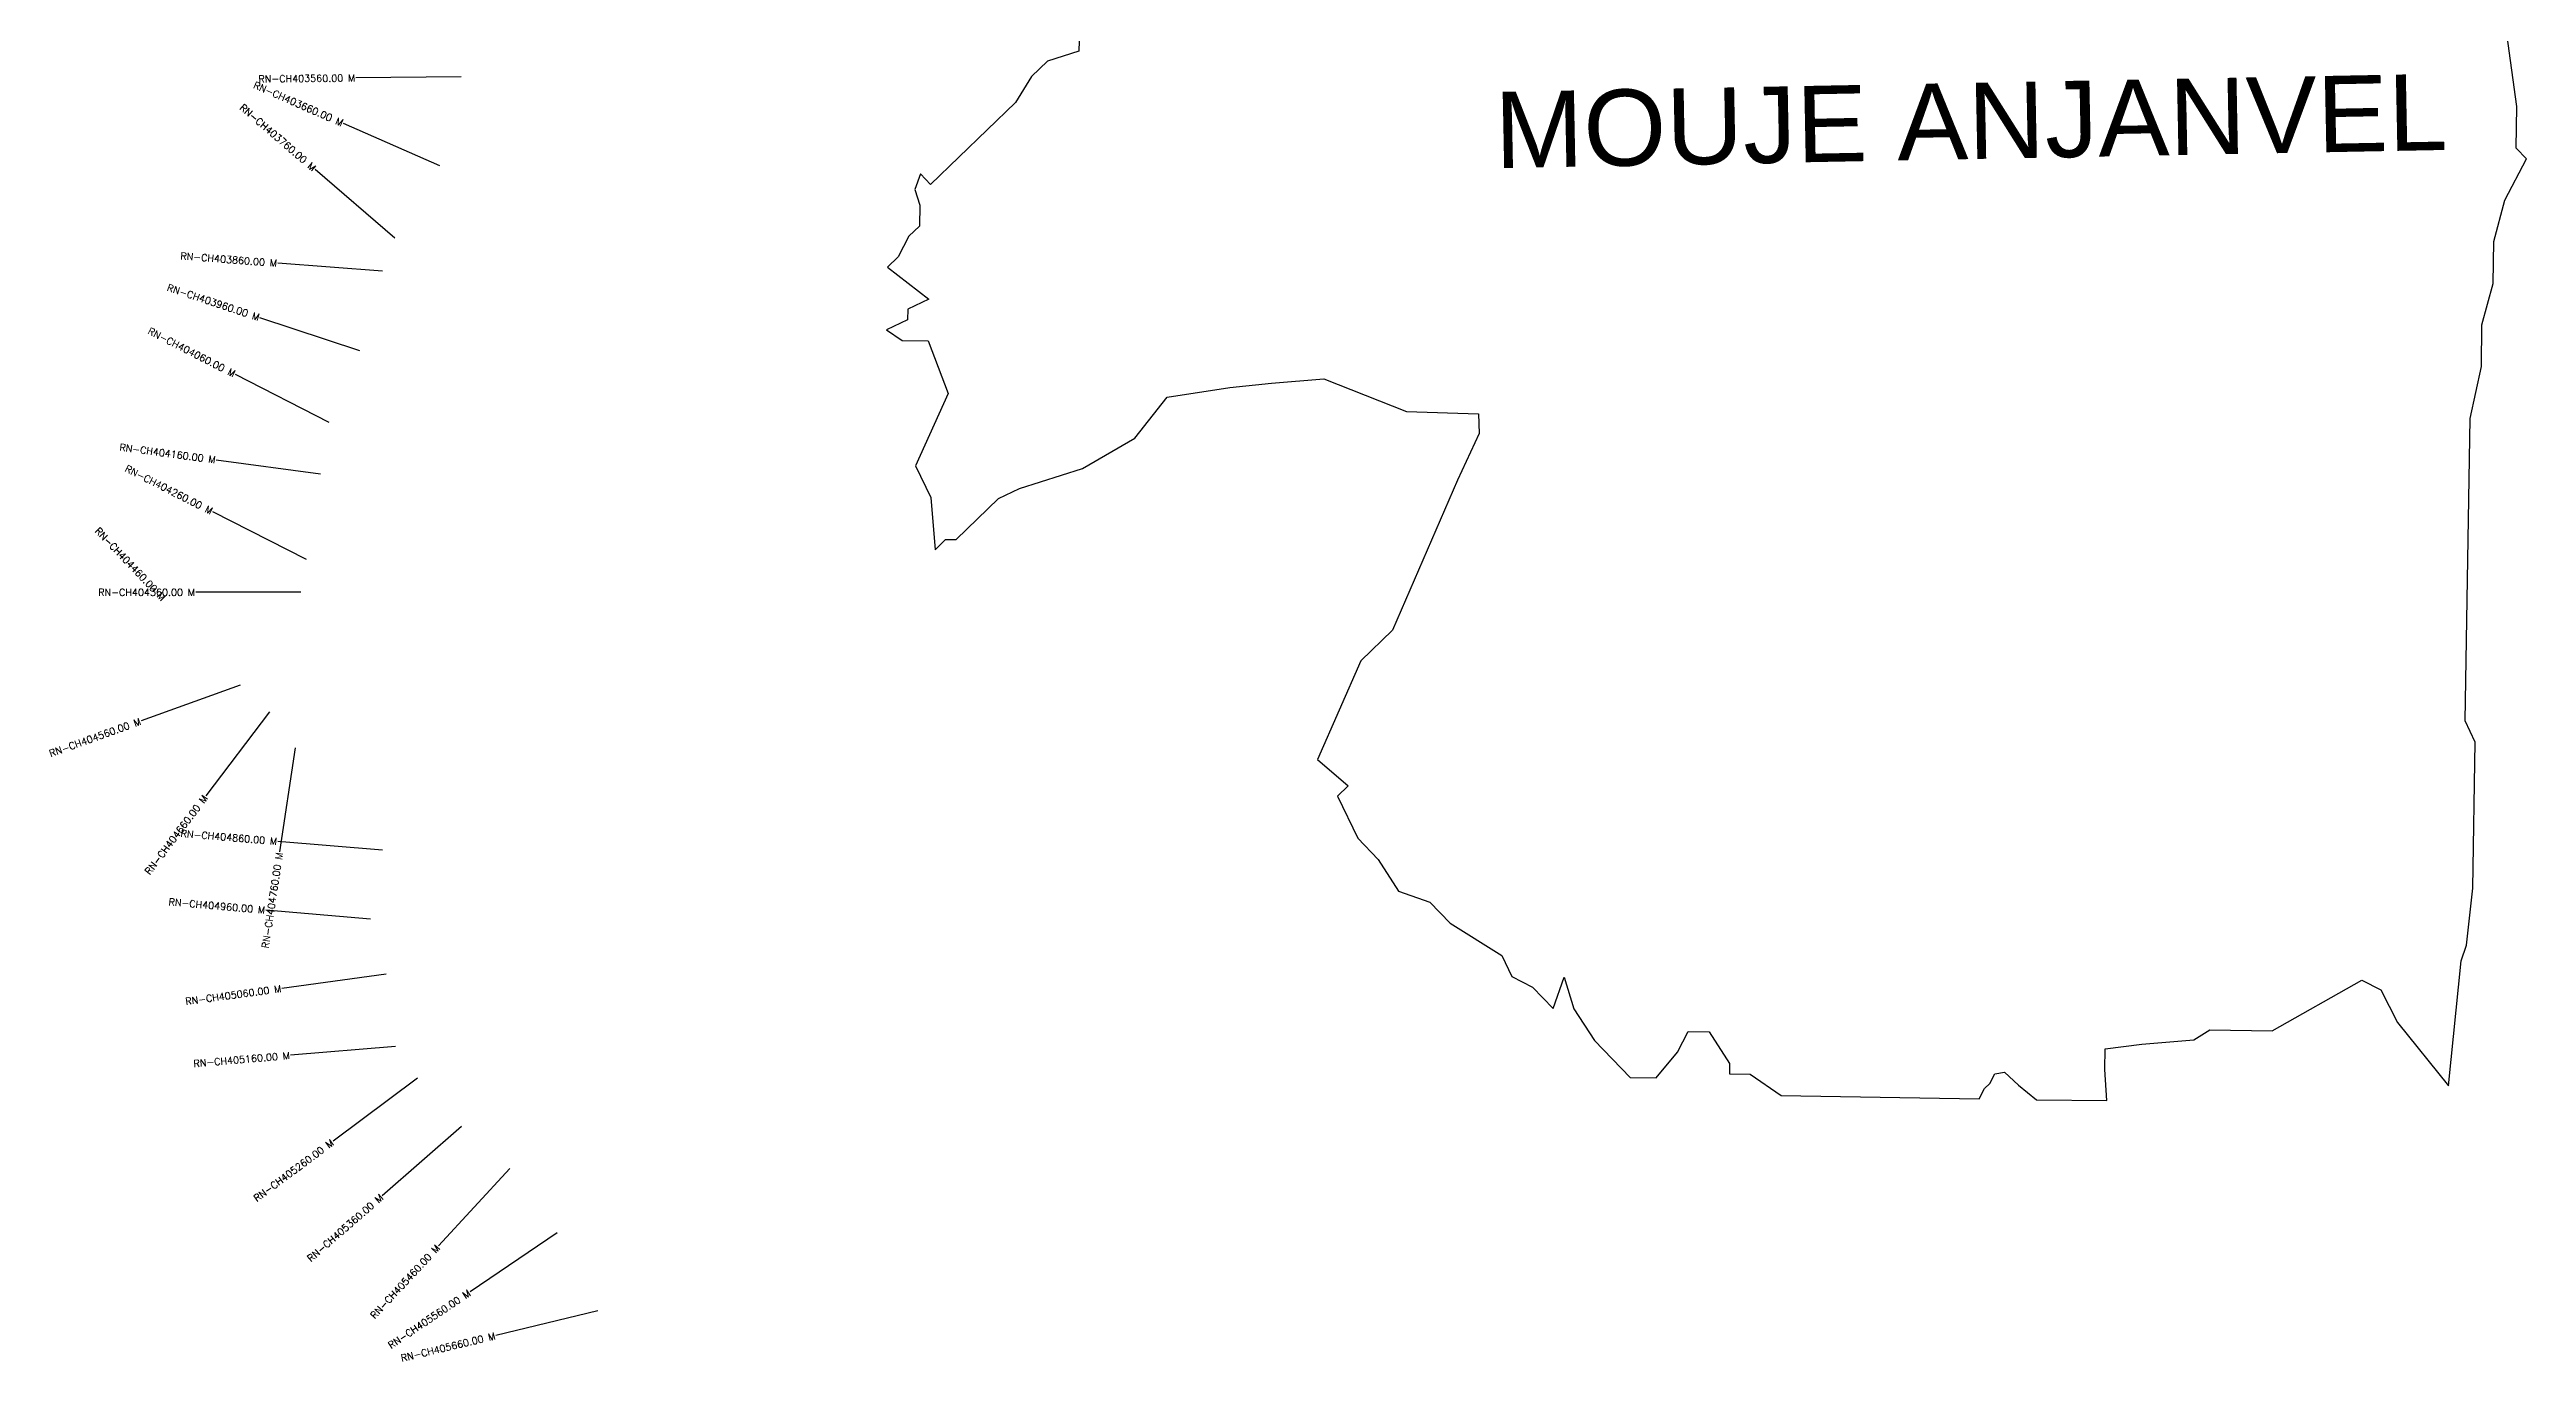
# Model space of a CAD drawing. Header units: metres. Extents: x 302122 to 305656, y 1941120 to 1944671.
# Drawn here: x 302122 to 305656, y 1941120 to 1942991 of the extents above; entities that cross this region are included whole.
import ezdxf
from ezdxf.enums import TextEntityAlignment as Align

# ---------------------------------------------------------------- set-up
doc = ezdxf.new("R2010")
doc.units = ezdxf.units.M
for name, color, linetype in [('CS', 134, 'Continuous'), ('CSMark', 6, 'Continuous'), ('VILLAGE BOUNDRY', 10, 'Continuous'), ('VILLAGE NAME', 250, 'Continuous')]:
    doc.layers.add(name, color=color, linetype=linetype)
doc.styles.get("Standard").update_dxf_attribs({"font": 'simplex.shx'})

msp = doc.modelspace()

# ---------------------------------------------------------------- linework, layer by layer
at = {"layer": 'CS'}
for p, q in [((302709.2, 1942951.9), (302559.2, 1942950.4)), ((302678.7, 1942825.1), (302541.3, 1942885.3)), ((302614.6, 1942721.9), (302501, 1942819.8)), ((302597.2, 1942674.7), (302447.6, 1942686.1)), ((302564.6, 1942561.2), (302422.3, 1942608.4)), ((302520.8, 1942459.1), (302387.3, 1942527.4)), ((302508.5, 1942385.5), (302359.9, 1942405.5)), ((302488.9, 1942263.8), (302355, 1942331.5)), ((302480.6, 1942216.9), (302330.6, 1942216.9)), ((302394.1, 1942084.4), (302253, 1942033.6)), ((302435.9, 1942046.3), (302345.2, 1941926.9)), ((302472.5, 1941995.1), (302450.3, 1941846.8)), ((302597.3, 1941849.2), (302447.8, 1941861.6)), ((302580.1, 1941751), (302430.6, 1941763.8)), ((302602.4, 1941672.2), (302453.7, 1941652)), ((302615.5, 1941569.4), (302466, 1941556.6)), ((302646.9, 1941523.8), (302526.6, 1941434.3)), ((302709.8, 1941455), (302596.7, 1941356.4)), ((302779, 1941395), (302676.9, 1941285.1)), ((302846.3, 1941303.3), (302722, 1941219.5)), ((302904.5, 1941192), (302758.6, 1941157))]:
    msp.add_line(p, q, dxfattribs=at)
at = {"layer": 'VILLAGE BOUNDRY'}
msp.add_lwpolyline([(303590.8, 1943003.2), (303590.5, 1942988.4), (303545.7, 1942974.2), (303523, 1942952.3), (303500.1, 1942915.5), (303379.1, 1942798.5), (303364.5, 1942813.6), (303356.7, 1942791.4), (303363.8, 1942769), (303363.3, 1942739.2), (303348.1, 1942724.6), (303332.8, 1942695.1), (303317.7, 1942680.5), (303376.4, 1942634.9), (303346.4, 1942620.5), (303346.2, 1942605.6), (303316.2, 1942591.3), (303338.3, 1942576), (303375.4, 1942575.4), (303404, 1942500.6), (303357.6, 1942397.2), (303379.2, 1942352.2), (303385.4, 1942277.7), (303400.5, 1942292.4), (303415.4, 1942292.1), (303475.9, 1942350.6), (303505.8, 1942365), (303595.6, 1942393.3), (303670.6, 1942436.6), (303716.3, 1942495.4), (303805.7, 1942508.8), (303865.3, 1942515.2), (303939.8, 1942521.4), (304058, 1942474.9), (304160.7, 1942471.6), (304161.7, 1942443.4), (304130.8, 1942377), (304038, 1942162.8), (303992.7, 1942119), (303930.8, 1941978.6), (303974.8, 1941940.7), (303959.7, 1941926.1), (303988.5, 1941866.1), (304017.7, 1941835.9), (304046.7, 1941790.8), (304091.1, 1941775.2), (304120.4, 1941744.9), (304194, 1941699.1), (304208.4, 1941669.1), (304237.9, 1941653.8), (304267.1, 1941623.5), (304282.7, 1941667.9), (304296.8, 1941623), (304325.9, 1941577.9), (304377, 1941525), (304414.2, 1941524.4), (304444.6, 1941561.1), (304459.9, 1941590.6), (304489.7, 1941590.1), (304518.7, 1941545), (304518.5, 1941530.1), (304548.2, 1941529.6), (304592.3, 1941499.1), (304874.8, 1941494.5), (304882.5, 1941509.2), (304890.1, 1941516.5), (304897.1, 1941530.2), (304910.9, 1941532.5), (304931.2, 1941514.1), (304956.6, 1941493.1), (305057.2, 1941492), (305054.1, 1941536.2), (305054.5, 1941565.9), (305106.7, 1941572.5), (305181.2, 1941578.7), (305203.8, 1941593.2), (305293, 1941591.7), (305420.6, 1941664), (305447.7, 1941650), (305471.7, 1941603.6), (305544.6, 1941513.2), (305562.4, 1941691.4), (305570.2, 1941713.6), (305579, 1941795.2), (305582.4, 1942003.4), (305568, 1942033.4), (305575.1, 1942464.7), (305591.3, 1942538.8), (305592.2, 1942598.3), (305608.1, 1942657.5), (305609.1, 1942717), (305624.9, 1942776.2), (305655.6, 1942835.2), (305641, 1942850.3), (305642, 1942909.8), (305615.4, 1943103.7)], dxfattribs=at)

# ---------------------------------------------------------------- texts
at = {"layer": 'CSMark'}
for s, rotation, p in [('RN-CH403660.00 M', 336.3148, (302540.4, 1942885.7)), ('RN-CH403560.00 M', 0.5787, (302558.2, 1942950.4)), ('RN-CH403760.00 M', 319.2738, (302500.2, 1942820.4)), ('RN-CH403860.00 M', 355.636, (302446.6, 1942686.2)), ('RN-CH403960.00 M', 341.6523, (302421.3, 1942608.7)), ('RN-CH404060.00 M', 332.9225, (302386.4, 1942527.8)), ('RN-CH404160.00 M', 352.3279, (302358.9, 1942405.7)), ('RN-CH404260.00 M', 333.1502, (302354.1, 1942332)), ('RN-CH404460.00 M', 313.6577, (302285, 1942207.2)), ('RN-CH404560.00 M', 19.8032, (302252, 1942033.3)), ('RN-CH404660.00 M', 52.7995, (302344.6, 1941926.1)), ('RN-CH404860.00 M', 355.2634, (302446.8, 1941861.7)), ('RN-CH404760.00 M', 81.4735, (302450.1, 1941845.8)), ('RN-CH404960.00 M', 355.1276, (302429.6, 1941763.8)), ('RN-CH405060.00 M', 7.7201, (302452.7, 1941651.9)), ('RN-CH405160.00 M', 4.8857, (302465, 1941556.5)), ('RN-CH405260.00 M', 36.6764, (302525.8, 1941433.7)), ('RN-CH405360.00 M', 41.0645, (302595.9, 1941355.8)), ('RN-CH405460.00 M', 47.1213, (302676.3, 1941284.4)), ('RN-CH405560.00 M', 33.9769, (302721.1, 1941218.9)), ('RN-CH405660.00 M', 13.5055, (302757.7, 1941156.7))]:
    msp.add_text(s, height=10, rotation=rotation, dxfattribs=at).set_placement(p, align=Align.MIDDLE_RIGHT)
msp.add_text('RN-CH404360.00 M', height=10, dxfattribs=at).set_placement((302329.6, 1942216.9), align=Align.MIDDLE_RIGHT)
at = {"layer": 'VILLAGE NAME', "insert": (304182.7, 1942930.4), "char_height": 108.748, "attachment_point": 1, "rotation": 1.1028}
msp.add_mtext_dynamic_manual_height_columns('{\\fArial|b0|i0|c0|p34;MOUJE ANJANVEL}', width=1571.314, gutter_width=543.7, heights=[0], dxfattribs=at)

doc.saveas('drawing.dxf')
